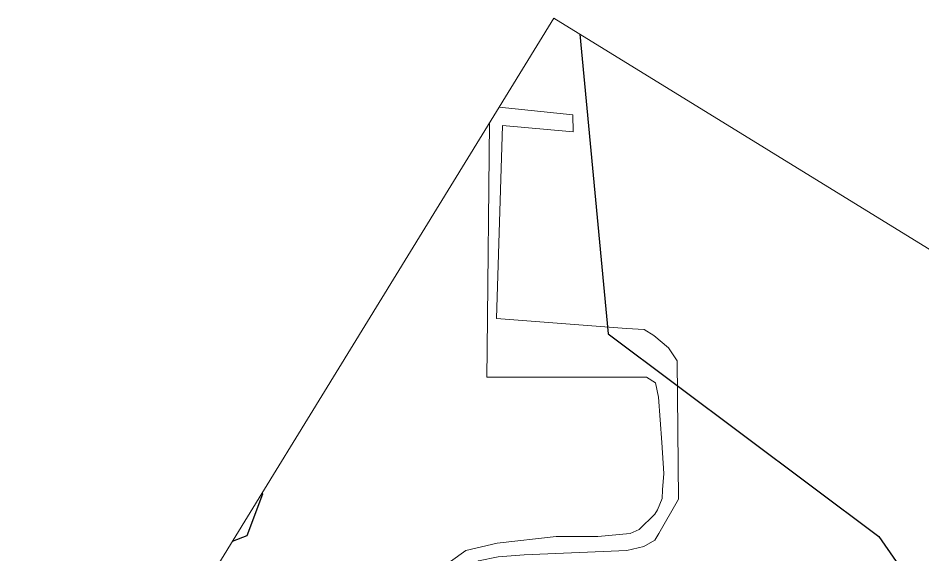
# Model space of a CAD drawing. Header units: metres. Extents: x -71 to 881, y -503 to 661.
# Drawn here: x -28.1 to 228, y -185.6 to -33.7 of the extents above; entities that cross this region are included whole.
import ezdxf

# ---------------------------------------------------------------- set-up
doc = ezdxf.new("R2010")
doc.units = ezdxf.units.M
doc.layers.add('04. Pisos', color=8, linetype='Continuous', lineweight=5)

msp = doc.modelspace()

# ---------------------------------------------------------------- linework, layer by layer
at = {"color": 240, "true_color": 0xed1f24}
for points in [[(130.88, -38.25), (138.88, -123.03), (215.56, -180.4), (249.84, -229.86), (275.25, -285.8), (260.43, -323.34), (217.06, -336), (165.91, -364.47), (147.45, -376.76), (136.44, -381.59)], [(32.55, -181.72), (36.71, -180.05), (41.11, -168.27), (40.93, -168.09)]]:
    msp.add_lwpolyline(points, dxfattribs=at)
at = {"layer": '04. Pisos'}
msp.add_lwpolyline([(123.55, -33.74), (486.2, -256.77), (334.52, -503.4), (-28.13, -280.38)], close=True, dxfattribs=at)
for points in [[(86.28, -350.73), (92.15, -204.16), (93.81, -194.72), (97.15, -190.63), (102.23, -187.22), (107.8, -186.1), (115.16, -185.58), (144.15, -184.34), (149.03, -183.22), (152.13, -181.36), (153.27, -179.51), (158.81, -169.75), (158.45, -130.64), (155.96, -126.97), (151.81, -123.51), (149.08, -121.82), (144.08, -121.51), (107.25, -118.69), (108.96, -64.14), (129.01, -65.9), (128.93, -61.12), (108.04, -58.96)], [(105.32, -63.39), (104.66, -127.43), (104.58, -135.27), (149.72, -135.29), (152.27, -136.85), (153.16, -140.91), (154.05, -153.75), (154.66, -162.51), (154.32, -167.18), (154.15, -169.6), (152.88, -172.82), (152.13, -174.02), (147.72, -178.39), (145.1, -179.5), (136, -180.39), (124.22, -180.33), (107.46, -182.2), (98.58, -184.29), (94.27, -187.39)]]:
    msp.add_lwpolyline(points, dxfattribs=at)

doc.saveas('drawing.dxf')
